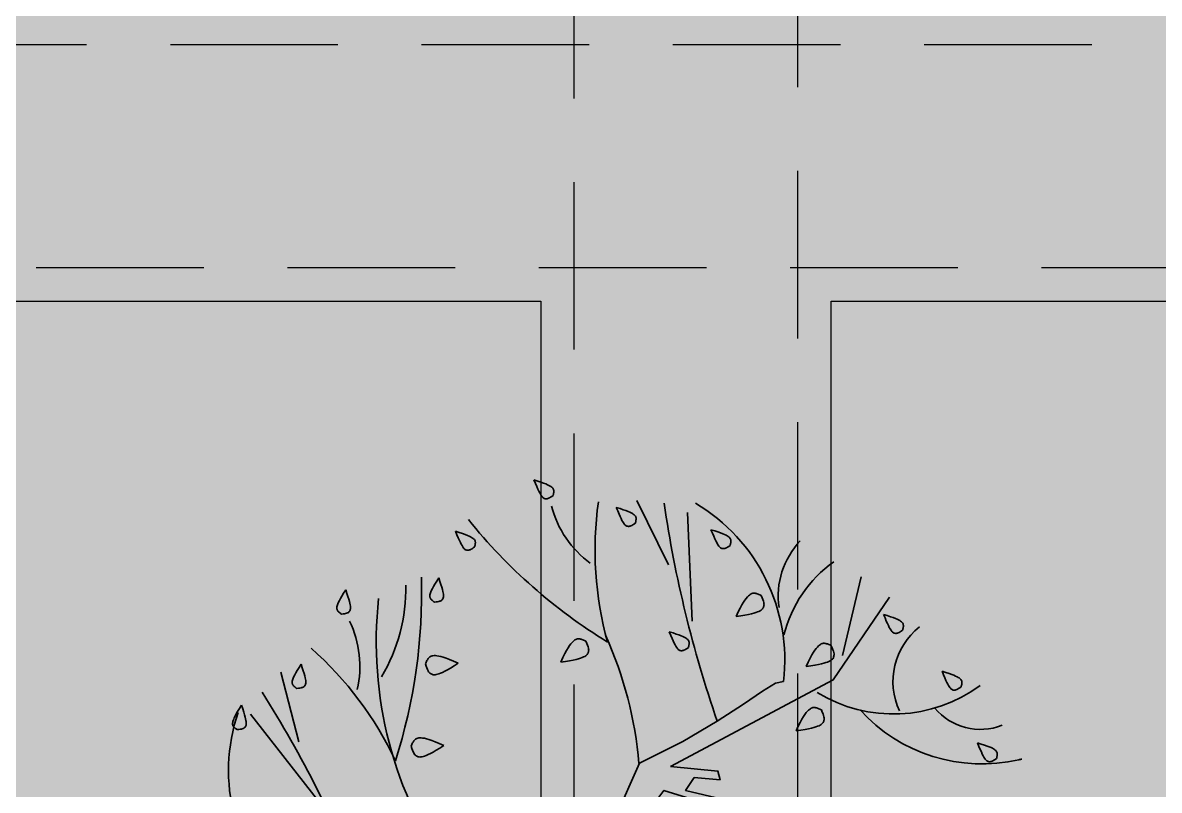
# Model space of a CAD drawing. Header units: millimetres. Extents: x -2842 to 18480, y -2414 to 14540.
# Drawn here: x 5556 to 6065, y 6908 to 7251 of the extents above; entities that cross this region are included whole.
import ezdxf

# ---------------------------------------------------------------- set-up
doc = ezdxf.new("R2010")
doc.units = ezdxf.units.MM
doc.header["$LTSCALE"] = 150
doc.linetypes.add('DASHED', pattern=[0.75, 0.5, -0.25])
doc.layers.add('ad-Elevation 10', color=8, linetype='Continuous')
doc.layers.add('ad-Furniture', color=8, linetype='Continuous')
doc.layers.add('ad-Glass Sectionline', color=140, linetype='Continuous', true_color=0x00bfff)
doc.layers.add('ad-Landscape', color=7, linetype='Continuous', lineweight=35, true_color=0x007f00)

# ---------------------------------------------------------------- blocks, each defined once
blk = doc.blocks.new('A$C279134A6')
at = {"layer": 'ad-Landscape', "linetype": 'Continuous'}
for p, q in [((352.62, 400.13), (423.66, 240.51)), ((150.22, 271.73), (93.3, 199.01)), ((134.41, 222.4), (119.11, 163.38)), ((595.99, 149.14), (611.79, 82.26)), ((468.35, 119.95), (464.31, 27.7)), ((448.29, 72.2), (421.53, 17.41))]:
    blk.add_line(p, q, dxfattribs=at)
for points in [[(566.22, 448.74), (547.11, 430.52), (522.98, 414.51), (539.77, 401.2), (587.45, 406.7), (583.78, 399.37), (477.42, 382.87), (452.99, 374.92), (462.23, 357.76), (561.78, 348.05), (554.44, 337.06), (431.57, 324.23), (433.41, 278.42), (444.41, 263.76), (497.59, 280.25), (493.92, 271.09), (462.75, 263.76), (470.08, 252.76), (492.09, 254.59), (490.26, 247.26), (449.88, 243.53)], [(449.88, 243.53), (588.09, 169.82), (635.95, 99.71)], [(229.79, 226.07), (230.38, 228), (230.94, 229.58), (231.48, 230.87), (231.99, 231.9), (232.49, 232.72), (232.99, 233.36), (233.49, 233.87), (234, 234.28), (234.52, 234.64), (235.08, 234.93), (235.69, 235.16), (236.36, 235.31), (237.12, 235.37), (237.96, 235.33), (238.92, 235.19), (240, 234.94), (241.23, 234.56), (242.65, 234.01), (244.29, 233.28), (246.22, 232.33), (248.47, 231.12), (251.09, 229.62), (254.12, 227.8), (257.61, 225.62)], [(423.23, 240.72), (460.45, 222.04), (489.69, 204.96), (511.91, 190.42), (528.06, 179.35), (539.08, 172.67), (545.95, 171.31)], [(726.79, 236.58), (725.62, 237.4), (724.61, 238.05), (723.75, 238.55), (723.01, 238.9), (722.37, 239.14), (721.82, 239.29), (721.31, 239.36), (720.85, 239.37), (720.4, 239.34), (719.95, 239.26), (719.51, 239.12), (719.07, 238.92), (718.62, 238.62), (718.16, 238.24), (717.68, 237.74), (717.18, 237.13), (716.66, 236.37), (716.09, 235.44), (715.45, 234.28), (714.72, 232.83), (713.89, 231.06), (712.92, 228.9), (711.81, 226.32), (710.53, 223.26)], [(726.79, 236.58), (726.93, 236.05), (727.06, 235.52), (727.17, 235), (727.27, 234.49), (727.34, 234), (727.4, 233.51), (727.42, 233.03), (727.41, 232.57), (727.37, 232.12), (727.27, 231.68), (727.12, 231.24), (726.9, 230.81), (726.59, 230.37), (726.19, 229.92), (725.67, 229.46), (725.04, 228.99), (724.27, 228.49), (723.31, 227.96), (722.11, 227.37), (720.61, 226.73), (718.76, 226.01), (716.5, 225.2), (713.78, 224.29), (710.53, 223.26)], [(229.79, 226.07), (230.09, 225.35), (230.4, 224.66), (230.72, 223.99), (231.05, 223.34), (231.39, 222.72), (231.75, 222.13), (232.14, 221.58), (232.54, 221.07), (232.98, 220.61), (233.46, 220.2), (234.01, 219.85), (234.63, 219.56), (235.35, 219.33), (236.18, 219.18), (237.15, 219.11), (238.26, 219.13), (239.54, 219.23), (241.04, 219.47), (242.82, 219.87), (244.91, 220.47), (247.39, 221.31), (250.29, 222.42), (253.68, 223.85), (257.61, 225.62)], [(578.07, 195.37), (577.37, 195.02), (576.69, 194.7), (576.01, 194.39), (575.34, 194.11), (574.67, 193.87), (574.02, 193.65), (573.37, 193.49), (572.73, 193.37), (572.1, 193.3), (571.46, 193.3), (570.82, 193.39), (570.16, 193.57), (569.46, 193.87), (568.73, 194.3), (567.95, 194.87), (567.12, 195.6), (566.21, 196.52), (565.23, 197.67), (564.14, 199.13), (562.94, 200.95), (561.6, 203.2), (560.12, 205.93), (558.47, 209.22), (556.64, 213.12)], [(578.07, 195.37), (578.87, 197.22), (579.48, 198.79), (579.91, 200.12), (580.19, 201.23), (580.34, 202.18), (580.38, 202.99), (580.33, 203.7), (580.21, 204.34), (580.04, 204.96), (579.81, 205.55), (579.49, 206.11), (579.08, 206.66), (578.55, 207.2), (577.88, 207.72), (577.07, 208.24), (576.08, 208.75), (574.89, 209.26), (573.47, 209.77), (571.74, 210.28), (569.66, 210.81), (567.16, 211.35), (564.2, 211.92), (560.71, 212.51), (556.64, 213.12)], [(82.08, 212.05), (81.62, 211.74), (81.19, 211.42), (80.76, 211.1), (80.36, 210.78), (79.98, 210.45), (79.62, 210.12), (79.29, 209.77), (79, 209.41), (78.74, 209.04), (78.52, 208.65), (78.36, 208.22), (78.24, 207.74), (78.19, 207.21), (78.21, 206.61), (78.3, 205.92), (78.47, 205.15), (78.73, 204.27), (79.11, 203.24), (79.64, 202.02), (80.36, 200.56), (81.3, 198.81), (82.49, 196.72), (83.97, 194.26), (85.76, 191.36)], [(82.08, 212.05), (83.51, 211.92), (84.69, 211.76), (85.67, 211.57), (86.46, 211.36), (87.1, 211.13), (87.62, 210.88), (88.04, 210.6), (88.4, 210.31), (88.73, 209.99), (89.02, 209.65), (89.26, 209.26), (89.46, 208.81), (89.61, 208.3), (89.71, 207.7), (89.75, 207.02), (89.73, 206.22), (89.64, 205.31), (89.47, 204.23), (89.2, 202.93), (88.81, 201.36), (88.29, 199.47), (87.62, 197.21), (86.78, 194.52), (85.76, 191.36)], [(132.69, 177.1), (132.24, 176.78), (131.8, 176.47), (131.37, 176.15), (130.97, 175.82), (130.59, 175.5), (130.23, 175.16), (129.9, 174.81), (129.61, 174.46), (129.35, 174.08), (129.13, 173.69), (128.97, 173.26), (128.85, 172.78), (128.8, 172.25), (128.82, 171.65), (128.91, 170.97), (129.08, 170.19), (129.34, 169.31), (129.72, 168.29), (130.25, 167.06), (130.97, 165.6), (131.91, 163.85), (133.1, 161.76), (134.58, 159.3), (136.37, 156.41)], [(132.69, 177.1), (134.12, 176.96), (135.3, 176.8), (136.28, 176.61), (137.07, 176.41), (137.71, 176.17), (138.23, 175.92), (138.65, 175.65), (139.02, 175.35), (139.34, 175.04), (139.63, 174.69), (139.87, 174.3), (140.07, 173.85), (140.22, 173.34), (140.32, 172.74), (140.36, 172.06), (140.34, 171.27), (140.25, 170.35), (140.08, 169.27), (139.81, 167.97), (139.42, 166.4), (138.9, 164.51), (138.23, 162.25), (137.39, 159.57), (136.37, 156.41)], [(696.76, 175.79), (695.59, 176.62), (694.58, 177.27), (693.72, 177.76), (692.98, 178.12), (692.34, 178.36), (691.79, 178.5), (691.28, 178.57), (690.82, 178.58), (690.37, 178.55), (689.92, 178.48), (689.48, 178.34), (689.04, 178.13), (688.59, 177.84), (688.13, 177.45), (687.65, 176.95), (687.15, 176.34), (686.63, 175.59), (686.06, 174.66), (685.42, 173.49), (684.69, 172.05), (683.86, 170.27), (682.89, 168.12), (681.78, 165.53), (680.5, 162.47)], [(696.76, 175.79), (696.9, 175.26), (697.03, 174.73), (697.14, 174.22), (697.24, 173.71), (697.31, 173.21), (697.37, 172.72), (697.39, 172.25), (697.38, 171.78), (697.34, 171.33), (697.24, 170.89), (697.09, 170.46), (696.87, 170.02), (696.56, 169.58), (696.16, 169.14), (695.64, 168.68), (695.01, 168.2), (694.24, 167.7), (693.28, 167.17), (692.08, 166.59), (690.58, 165.94), (688.73, 165.22), (686.47, 164.41), (683.75, 163.5), (680.5, 162.47)], [(241.95, 156.21), (242.54, 158.14), (243.1, 159.73), (243.64, 161.02), (244.15, 162.05), (244.65, 162.86), (245.15, 163.5), (245.65, 164.01), (246.16, 164.42), (246.69, 164.78), (247.25, 165.08), (247.85, 165.3), (248.53, 165.45), (249.28, 165.51), (250.12, 165.48), (251.08, 165.34), (252.16, 165.08), (253.39, 164.7), (254.81, 164.16), (256.45, 163.43), (258.38, 162.47), (260.63, 161.26), (263.25, 159.77), (266.28, 157.94), (269.77, 155.77)], [(241.95, 156.21), (242.25, 155.5), (242.56, 154.8), (242.88, 154.13), (243.21, 153.48), (243.55, 152.86), (243.91, 152.27), (244.3, 151.72), (244.7, 151.22), (245.14, 150.76), (245.62, 150.34), (246.17, 149.99), (246.79, 149.7), (247.51, 149.48), (248.34, 149.33), (249.31, 149.26), (250.42, 149.27), (251.7, 149.38), (253.2, 149.61), (254.98, 150.01), (257.07, 150.61), (259.55, 151.45), (262.46, 152.57), (265.85, 153.99), (269.77, 155.77)], [(378.21, 137), (379.01, 138.85), (379.62, 140.43), (380.05, 141.75), (380.33, 142.87), (380.48, 143.82), (380.52, 144.62), (380.47, 145.33), (380.35, 145.98), (380.18, 146.59), (379.95, 147.18), (379.64, 147.75), (379.22, 148.3), (378.69, 148.83), (378.03, 149.36), (377.21, 149.87), (376.22, 150.38), (375.04, 150.89), (373.61, 151.4), (371.88, 151.92), (369.8, 152.45), (367.3, 152.99), (364.34, 153.55), (360.85, 154.14), (356.78, 154.76)], [(378.21, 137), (377.52, 136.66), (376.83, 136.33), (376.15, 136.03), (375.48, 135.75), (374.81, 135.5), (374.16, 135.29), (373.51, 135.12), (372.87, 135), (372.24, 134.93), (371.6, 134.94), (370.96, 135.02), (370.3, 135.2), (369.61, 135.5), (368.87, 135.93), (368.1, 136.5), (367.26, 137.24), (366.36, 138.15), (365.37, 139.31), (364.28, 140.77), (363.08, 142.59), (361.75, 144.83), (360.26, 147.57), (358.61, 150.86), (356.78, 154.76)], [(586.53, 140.81), (585.84, 140.47), (585.15, 140.15), (584.47, 139.84), (583.8, 139.56), (583.14, 139.31), (582.48, 139.1), (581.83, 138.93), (581.19, 138.81), (580.56, 138.75), (579.93, 138.75), (579.28, 138.83), (578.62, 139.02), (577.93, 139.32), (577.2, 139.74), (576.42, 140.32), (575.58, 141.05), (574.68, 141.97), (573.69, 143.12), (572.61, 144.58), (571.4, 146.4), (570.07, 148.65), (568.58, 151.38), (566.94, 154.67), (565.1, 158.57)], [(586.53, 140.81), (587.33, 142.67), (587.94, 144.24), (588.37, 145.57), (588.65, 146.68), (588.8, 147.63), (588.84, 148.44), (588.79, 149.15), (588.67, 149.79), (588.51, 150.41), (588.27, 150.99), (587.96, 151.56), (587.54, 152.11), (587.01, 152.65), (586.35, 153.17), (585.53, 153.69), (584.54, 154.2), (583.36, 154.7), (581.93, 155.21), (580.2, 155.73), (578.12, 156.26), (575.63, 156.8), (572.66, 157.37), (569.17, 157.95), (565.1, 158.57)], [(465.18, 142.27), (464.01, 143.09), (463, 143.74), (462.14, 144.23), (461.41, 144.59), (460.77, 144.83), (460.21, 144.98), (459.71, 145.04), (459.24, 145.06), (458.79, 145.03), (458.35, 144.95), (457.91, 144.81), (457.46, 144.6), (457.01, 144.31), (456.55, 143.92), (456.08, 143.43), (455.58, 142.81), (455.05, 142.06), (454.48, 141.13), (453.84, 139.96), (453.12, 138.52), (452.28, 136.75), (451.32, 134.59), (450.21, 132.01), (448.93, 128.94)], [(465.18, 142.27), (465.32, 141.73), (465.45, 141.21), (465.57, 140.69), (465.66, 140.18), (465.74, 139.68), (465.79, 139.2), (465.81, 138.72), (465.81, 138.26), (465.76, 137.81), (465.67, 137.37), (465.52, 136.93), (465.29, 136.5), (464.98, 136.06), (464.58, 135.61), (464.07, 135.15), (463.44, 134.68), (462.67, 134.18), (461.71, 133.64), (460.51, 133.06), (459.01, 132.42), (457.16, 131.7), (454.9, 130.89), (452.17, 129.97), (448.93, 128.94)], [(647.08, 127.54), (645.91, 128.36), (644.9, 129.01), (644.04, 129.51), (643.3, 129.86), (642.66, 130.1), (642.11, 130.25), (641.61, 130.32), (641.14, 130.33), (640.69, 130.3), (640.24, 130.22), (639.8, 130.08), (639.36, 129.88), (638.91, 129.58), (638.45, 129.2), (637.97, 128.7), (637.48, 128.09), (636.95, 127.33), (636.38, 126.4), (635.74, 125.24), (635.01, 123.79), (634.18, 122.02), (633.22, 119.86), (632.11, 117.28), (630.83, 114.22)], [(647.08, 127.54), (647.22, 127.01), (647.35, 126.48), (647.46, 125.96), (647.56, 125.45), (647.64, 124.96), (647.69, 124.47), (647.71, 123.99), (647.7, 123.53), (647.66, 123.08), (647.56, 122.64), (647.41, 122.2), (647.19, 121.77), (646.88, 121.33), (646.48, 120.88), (645.97, 120.42), (645.33, 119.95), (644.56, 119.45), (643.61, 118.92), (642.4, 118.33), (640.91, 117.69), (639.05, 116.97), (636.79, 116.16), (634.07, 115.25), (630.83, 114.22)], [(527.08, 98.27), (526.39, 97.93), (525.7, 97.6), (525.02, 97.3), (524.35, 97.02), (523.69, 96.77), (523.03, 96.56), (522.38, 96.39), (521.74, 96.27), (521.11, 96.2), (520.48, 96.2), (519.83, 96.29), (519.17, 96.47), (518.48, 96.77), (517.75, 97.2), (516.97, 97.77), (516.13, 98.51), (515.23, 99.42), (514.24, 100.58), (513.16, 102.04), (511.95, 103.86), (510.62, 106.1), (509.13, 108.84), (507.49, 112.12), (505.66, 116.03)], [(527.08, 98.27), (527.88, 100.12), (528.49, 101.69), (528.92, 103.02), (529.2, 104.14), (529.35, 105.08), (529.39, 105.89), (529.34, 106.6), (529.23, 107.25), (529.06, 107.86), (528.82, 108.45), (528.51, 109.02), (528.09, 109.57), (527.56, 110.1), (526.9, 110.63), (526.08, 111.14), (525.09, 111.65), (523.91, 112.16), (522.48, 112.67), (520.76, 113.19), (518.67, 113.71), (516.18, 114.26), (513.21, 114.82), (509.72, 115.41), (505.66, 116.03)], [(170.59, 113.93), (170.14, 113.62), (169.7, 113.3), (169.28, 112.98), (168.88, 112.66), (168.49, 112.33), (168.14, 112), (167.81, 111.65), (167.52, 111.29), (167.26, 110.92), (167.04, 110.53), (166.87, 110.1), (166.76, 109.62), (166.71, 109.09), (166.73, 108.49), (166.82, 107.8), (166.99, 107.03), (167.25, 106.15), (167.63, 105.12), (168.16, 103.9), (168.88, 102.44), (169.82, 100.68), (171.01, 98.6), (172.49, 96.13), (174.28, 93.24)], [(170.59, 113.93), (172.02, 113.8), (173.21, 113.64), (174.19, 113.45), (174.98, 113.24), (175.62, 113.01), (176.14, 112.76), (176.56, 112.48), (176.92, 112.19), (177.25, 111.87), (177.53, 111.53), (177.78, 111.14), (177.98, 110.69), (178.13, 110.18), (178.23, 109.58), (178.27, 108.9), (178.25, 108.1), (178.16, 107.19), (177.99, 106.11), (177.72, 104.81), (177.33, 103.24), (176.81, 101.35), (176.14, 99.09), (175.3, 96.4), (174.28, 93.24)], [(249.57, 103.78), (249.11, 103.47), (248.68, 103.15), (248.25, 102.83), (247.85, 102.51), (247.47, 102.18), (247.11, 101.85), (246.78, 101.5), (246.49, 101.14), (246.23, 100.77), (246.01, 100.38), (245.85, 99.95), (245.73, 99.47), (245.68, 98.94), (245.7, 98.33), (245.79, 97.65), (245.96, 96.88), (246.22, 96), (246.6, 94.97), (247.13, 93.75), (247.85, 92.29), (248.79, 90.53), (249.98, 88.45), (251.46, 85.98), (253.25, 83.09)], [(249.57, 103.78), (251, 103.65), (252.18, 103.49), (253.16, 103.3), (253.95, 103.09), (254.59, 102.86), (255.11, 102.61), (255.53, 102.33), (255.89, 102.04), (256.22, 101.72), (256.51, 101.38), (256.75, 100.99), (256.95, 100.54), (257.1, 100.03), (257.2, 99.43), (257.24, 98.74), (257.22, 97.95), (257.13, 97.04), (256.96, 95.96), (256.69, 94.66), (256.3, 93.09), (255.78, 91.2), (255.11, 88.94), (254.27, 86.25), (253.25, 83.09)], [(283.67, 56.96), (282.5, 57.79), (281.49, 58.43), (280.63, 58.93), (279.89, 59.28), (279.26, 59.52), (278.7, 59.67), (278.2, 59.74), (277.73, 59.75), (277.28, 59.72), (276.83, 59.64), (276.39, 59.51), (275.95, 59.3), (275.5, 59), (275.04, 58.62), (274.56, 58.12), (274.07, 57.51), (273.54, 56.76), (272.97, 55.82), (272.33, 54.66), (271.6, 53.21), (270.77, 51.44), (269.81, 49.29), (268.7, 46.7), (267.42, 43.64)], [(500.59, 55.59), (499.41, 56.42), (498.41, 57.07), (497.55, 57.56), (496.81, 57.92), (496.17, 58.16), (495.61, 58.3), (495.11, 58.37), (494.65, 58.38), (494.2, 58.35), (493.75, 58.27), (493.31, 58.14), (492.87, 57.93), (492.42, 57.64), (491.96, 57.25), (491.48, 56.75), (490.98, 56.14), (490.46, 55.39), (489.88, 54.45), (489.25, 53.29), (488.52, 51.85), (487.69, 50.07), (486.72, 47.92), (485.61, 45.33), (484.33, 42.27)], [(283.67, 56.96), (283.81, 56.43), (283.94, 55.9), (284.05, 55.38), (284.15, 54.88), (284.23, 54.38), (284.28, 53.89), (284.3, 53.41), (284.29, 52.95), (284.25, 52.5), (284.16, 52.06), (284, 51.63), (283.78, 51.19), (283.47, 50.75), (283.07, 50.3), (282.56, 49.84), (281.92, 49.37), (281.15, 48.87), (280.2, 48.34), (279, 47.75), (277.5, 47.11), (275.64, 46.39), (273.38, 45.58), (270.66, 44.67), (267.42, 43.64)], [(500.59, 55.59), (500.73, 55.06), (500.85, 54.53), (500.97, 54.01), (501.07, 53.51), (501.14, 53.01), (501.19, 52.52), (501.22, 52.05), (501.21, 51.58), (501.17, 51.13), (501.07, 50.69), (500.92, 50.26), (500.7, 49.82), (500.39, 49.38), (499.98, 48.93), (499.47, 48.48), (498.84, 48), (498.07, 47.5), (497.11, 46.97), (495.91, 46.39), (494.41, 45.74), (492.56, 45.02), (490.3, 44.21), (487.58, 43.3), (484.33, 42.27)], [(420.14, 36.66), (418.97, 37.49), (417.96, 38.14), (417.1, 38.63), (416.36, 38.99), (415.72, 39.23), (415.17, 39.37), (414.66, 39.44), (414.2, 39.45), (413.75, 39.42), (413.3, 39.34), (412.86, 39.21), (412.42, 39), (411.97, 38.71), (411.51, 38.32), (411.03, 37.82), (410.53, 37.21), (410.01, 36.46), (409.44, 35.52), (408.8, 34.36), (408.07, 32.92), (407.24, 31.14), (406.27, 28.99), (405.16, 26.4), (403.88, 23.34)], [(420.14, 36.66), (420.28, 36.13), (420.41, 35.6), (420.52, 35.08), (420.62, 34.58), (420.69, 34.08), (420.75, 33.59), (420.77, 33.12), (420.76, 32.65), (420.72, 32.2), (420.62, 31.76), (420.47, 31.33), (420.25, 30.89), (419.94, 30.45), (419.54, 30), (419.02, 29.55), (418.39, 29.07), (417.62, 28.57), (416.66, 28.04), (415.46, 27.46), (413.96, 26.81), (412.11, 26.09), (409.85, 25.28), (407.13, 24.37), (403.88, 23.34)], [(350.27, 13.32), (349.1, 14.15), (348.09, 14.8), (347.23, 15.29), (346.49, 15.65), (345.85, 15.89), (345.3, 16.03), (344.79, 16.1), (344.33, 16.11), (343.88, 16.08), (343.43, 16), (342.99, 15.87), (342.55, 15.66), (342.1, 15.37), (341.64, 14.98), (341.16, 14.48), (340.66, 13.87), (340.14, 13.12), (339.57, 12.18), (338.93, 11.02), (338.2, 9.58), (337.37, 7.8), (336.4, 5.65), (335.29, 3.06), (334.01, 0)], [(350.27, 13.32), (350.41, 12.79), (350.54, 12.26), (350.65, 11.75), (350.75, 11.24), (350.82, 10.74), (350.88, 10.25), (350.9, 9.78), (350.89, 9.31), (350.85, 8.86), (350.75, 8.42), (350.6, 7.99), (350.38, 7.55), (350.07, 7.11), (349.67, 6.67), (349.15, 6.21), (348.52, 5.73), (347.75, 5.23), (346.79, 4.7), (345.59, 4.12), (344.09, 3.47), (342.24, 2.75), (339.98, 1.94), (337.26, 1.03), (334.01, 0)]]:
    blk.add_lwpolyline(points, dxfattribs=at)
for centre, radius, start, end in [((230.18, 247.07), 155.43, 132.75563, 198.63714), ((-760.64, 724.43), 1020.98, 327.78954, 338.49694), ((538.85, 137.6), 338.69, 144.52803, 186.24679), ((-51.03, 364.35), 295.58, 311.50082, 334.78858), ((-226.14, 96.21), 464.83, 358.33773, 17.81856), ((85.88, 270.75), 338.69, 335.90923, 354.91323), ((714.42, 101.35), 139.86, 77.08107, 137.74147), ((780.33, 388.72), 154.97, 257.08107, 258.0944), ((1454.72, -128.37), 1020.98, 160.94432, 171.65172), ((713.06, 161.46), 50.42, 68.55305, 140.17001), ((639.24, 74.45), 124.35, 53.68534, 121.3784), ((698.07, 171.26), 59.23, 155.04444, 231.65457), ((97.18, 158.36), 89.05, 334.39578, 12.83071), ((77.87, 92.12), 147.38, 358.93793, 30.62473), ((391.57, 153.22), 155.43, 300.80412, 6.68563), ((640.16, -258.11), 464.83, 121.6227, 141.10353), ((681.48, 59.47), 295.58, 164.65268, 187.94044), ((653.25, 158.89), 110.38, 194.28758, 234.1159), ((609.29, 98.69), 67.87, 171.75756, 223.68018), ((434.94, -0.66), 89.05, 126.61054, 165.04548)]:
    blk.add_arc(centre, radius, start, end, dxfattribs=at)
blk = doc.blocks.new('zw$3ABB')
at = {"layer": 'ad-Elevation 10', "linetype": 'DASHED'}
for points in [[(2193.33, -100), (2293.33, -100), (2293.33, -2880), (2193.33, -2880)], [(100, -943.33), (3265, -943.33), (3265, -1043.33), (100, -1043.33)]]:
    blk.add_lwpolyline(points, close=True, dxfattribs=at)
at = {"layer": 'ad-Glass Sectionline', "transparency": 33554585}
for points in [[(1186.67, -1058.33), (2178.33, -1058.33), (2178.33, -1921.67), (1186.67, -1921.67)], [(2308.33, -1058.33), (3250, -1058.33), (3250, -1921.67), (2308.33, -1921.67)]]:
    blk.add_lwpolyline(points, close=True, dxfattribs=at)
blk = doc.blocks.new('zw$DAD3')
at = {"true_color": 0x7f5f3f, "transparency": 33554610}
h = blk.add_hatch(dxfattribs=at)
h.set_pattern_fill('DOTS', color=37, scale=20, angle=360)
h.set_pattern_definition([(360, (-800139.518, 271344.397), (15.875, 31.75), [0, -31.75])])
h.paths.add_polyline_path([(450, -2530), (2915, -2530), (2915, -450), (450, -450)])
blk.add_blockref('zw$3ABB', (0, 0))
at = {"layer": 'ad-Landscape', "xscale": -0.5272785422807036, "yscale": 0.5272785422807036, "zscale": 0.5272785422807036, "rotation": 180.0000000000003}
blk.add_blockref('A$C279134A6', (1999.14, -1138.35), dxfattribs=at)
blk = doc.blocks.new('zw$66EE')
at = {"layer": 'ad-Furniture', "rotation": 359.9999999999997}
blk.add_blockref('zw$DAD3', (3610, 8185), dxfattribs=at)

msp = doc.modelspace()

# ---------------------------------------------------------------- block references
at = {"layer": 'ad-Furniture'}
msp.add_blockref('zw$66EE', (0, 0), dxfattribs=at)

doc.saveas('drawing.dxf')
